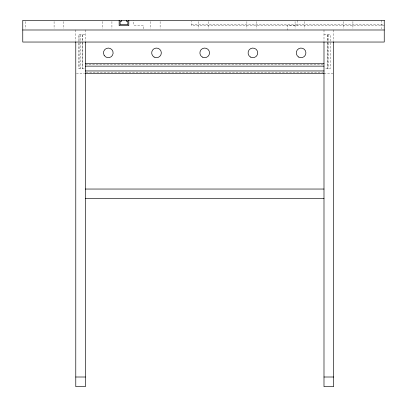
<?xml version="1.0" encoding="UTF-8"?>
<svg xmlns="http://www.w3.org/2000/svg" width="407" height="407" viewBox="0 0 407 407"><rect width="100%" height="100%" fill="white"/><g stroke="black" fill="none" stroke-linecap="round" stroke-linejoin="round"><path stroke-width="0.31" stroke-dasharray="2.04 1.53" d="M191.453 24.69L384.239 24.69M384.239 25.651L191.453 25.651L191.453 21.312M84.213 68.549L78.958 68.549L78.958 34.809L85.414 34.809M323.992 34.809L330.453 34.809L330.403 68.549L324.598 68.549M85.414 64.693L323.356 64.693M86.05 72.405L323.356 72.405M76.379 73.367L84.666 73.367M323.992 73.367L332.997 73.367M381.832 20.35L381.832 28.785M352.91 21.556L352.91 28.785M343.274 21.556L343.274 28.785M333.633 29.991L333.633 41.305M328.815 34.809L328.815 42.308M328.815 42.933L328.815 68.549M327.223 34.809L327.223 42.308M327.223 42.933L327.223 68.549M327.172 34.809L327.172 68.549M323.992 29.991L323.992 41.305M304.716 21.556L304.716 28.785M297.486 20.35L297.486 25.168L287.846 25.168L287.846 29.991M295.075 21.556L295.075 28.785M256.517 21.556L256.517 28.785M246.876 21.556L246.876 28.785M208.318 21.556L208.318 28.785M198.682 21.556L198.682 28.785M160.124 21.556L160.124 28.785M150.483 21.556L150.483 28.785M143.254 28.785L143.254 25.168L133.613 25.168L133.613 20.35M111.925 21.556L111.925 28.785M102.284 21.556L102.284 28.785M85.414 29.991L85.414 41.305M82.234 34.809L82.234 68.549M82.189 34.809L82.189 42.308M82.189 42.933L82.189 68.549M80.596 34.809L80.596 68.549M79.004 34.809L79.004 42.308M79.004 42.933L79.004 68.549M75.778 29.991L75.778 41.305M63.726 21.556L63.726 28.785M54.09 21.556L54.09 28.785M25.168 21.556L25.168 28.785"/><path stroke-width="0.61" d="M22.761 29.991L384.239 29.991M85.414 63.726L323.992 63.726M85.414 66.138L323.992 66.138M85.414 70.955L323.992 70.955M85.302 73.367L324.104 73.367M85.414 189.041L323.992 189.041M85.414 198.682L323.992 198.682M75.778 377.009L85.414 377.009M323.992 377.009L333.633 377.009M333.633 41.936L333.633 386.65L323.992 386.65L323.992 42.038M128.795 20.35L128.795 25.651L119.154 25.651L119.154 20.35M126.384 20.35L126.384 21.312L127.829 21.312L127.829 24.69L120.121 24.69L120.121 21.312L121.566 21.312L121.566 20.35M85.414 42.038L85.414 386.65L75.778 386.65L75.778 41.936M384.239 20.35L22.761 20.35L22.761 42.038L384.239 42.038L384.239 20.35M202.294 57.056A4.818 4.818 0 0 0 209.524 52.885A4.818 4.818 0 0 0 202.294 48.708A4.818 4.818 0 0 0 202.294 57.056M250.493 57.056A4.818 4.818 0 0 0 257.723 52.885A4.818 4.818 0 0 0 250.493 48.708A4.818 4.818 0 0 0 250.493 57.056M298.692 57.056A4.818 4.818 0 0 0 305.922 52.885A4.818 4.818 0 0 0 298.692 48.708A4.818 4.818 0 0 0 298.692 57.056M154.095 57.056A4.818 4.818 0 0 0 161.33 52.885A4.818 4.818 0 0 0 154.095 48.708A4.818 4.818 0 0 0 154.095 57.056M104.136 55.291A4.818 4.818 0 0 0 112.485 55.291A4.818 4.818 0 0 0 108.308 48.062A4.818 4.818 0 0 0 104.136 55.291"/></g></svg>
